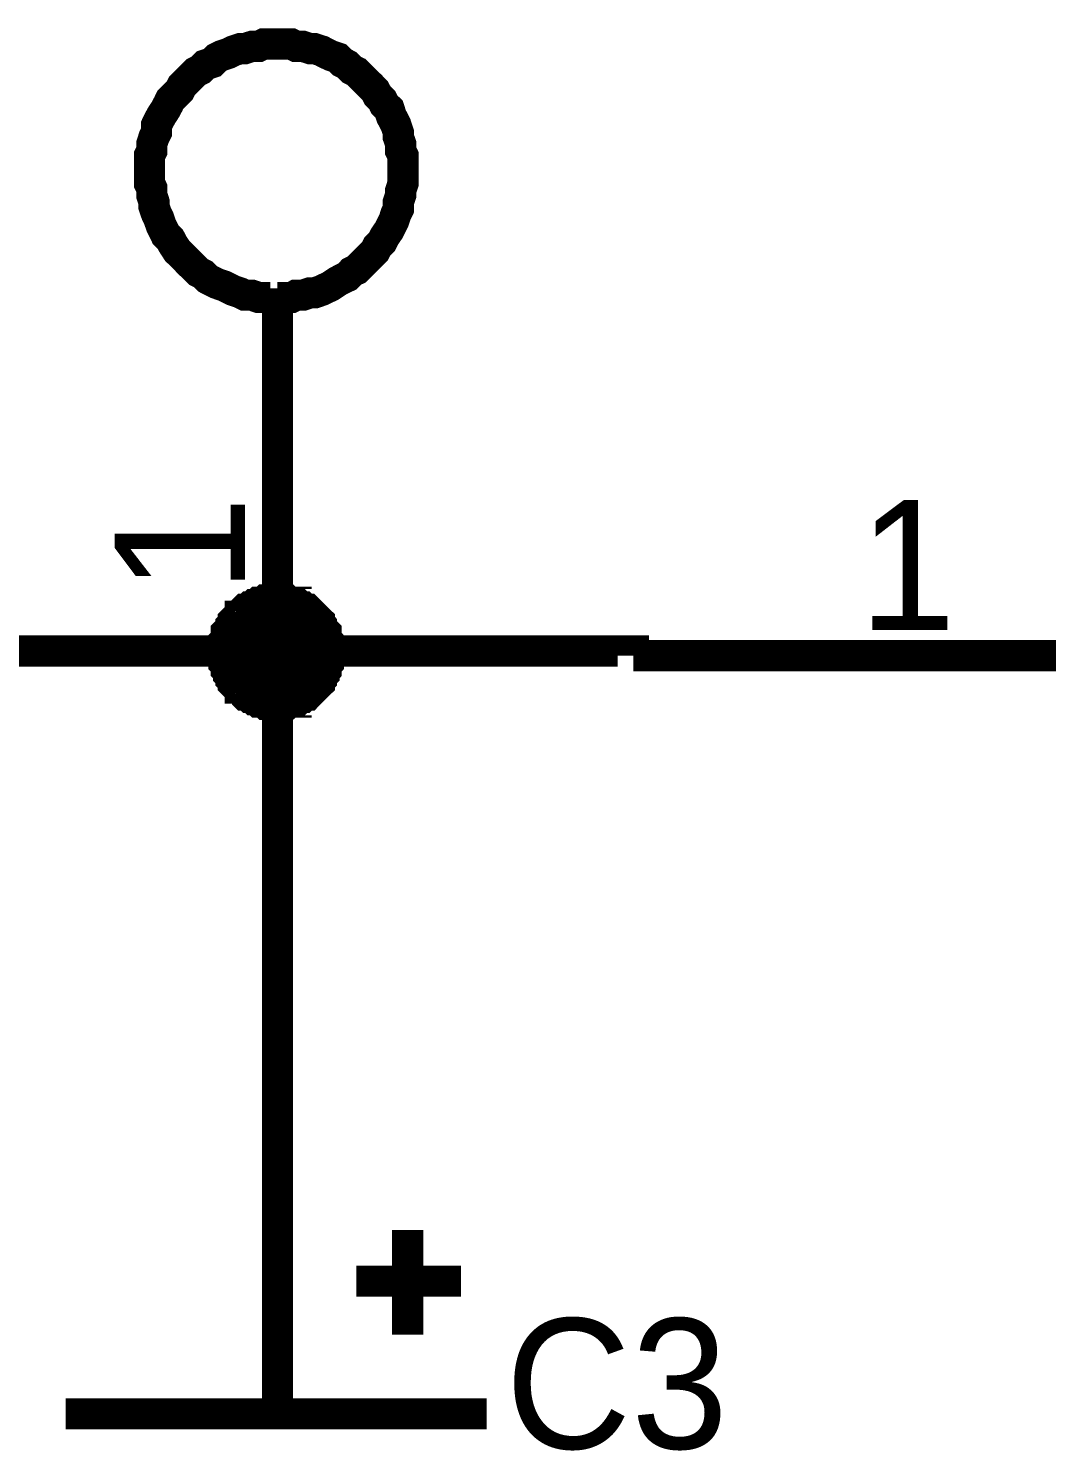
# Model space of a CAD drawing. Header units: millimetres. Extents: x 0 to 800, y 0 to 567.
# Drawn here: x 673.12 to 682.92, y 493.83 to 507.53 of the extents above; entities that cross this region are included whole.
import ezdxf

# ---------------------------------------------------------------- set-up
doc = ezdxf.new("R2010")
doc.units = ezdxf.units.MM
doc.layers.add('Sheet', color=255, linetype='Continuous')

msp = doc.modelspace()

# ---------------------------------------------------------------- linework, layer by layer
at = {"layer": 'Sheet'}
for points, const_width in [([(675.516, 507.377), (675.448, 507.377), (675.381, 507.377), (675.336, 507.354), (675.269, 507.354), (675.202, 507.332), (675.157, 507.332), (675.09, 507.31), (675.045, 507.287), (674.978, 507.265), (674.933, 507.242), (674.888, 507.198), (674.821, 507.175), (674.776, 507.13), (674.732, 507.108), (674.687, 507.063), (674.642, 507.018), (674.597, 506.974), (674.575, 506.929), (674.53, 506.884), (674.485, 506.839), (674.463, 506.794), (674.44, 506.75), (674.396, 506.682), (674.373, 506.638), (674.351, 506.593), (674.351, 506.526), (674.328, 506.481), (674.306, 506.414), (674.306, 506.347), (674.284, 506.302), (674.284, 506.235), (674.284, 506.167)], 0.3), ([(676.725, 506.167), (676.725, 506.235), (676.725, 506.302), (676.703, 506.347), (676.703, 506.414), (676.68, 506.481), (676.68, 506.526), (676.658, 506.593), (676.636, 506.638), (676.613, 506.682), (676.591, 506.75), (676.546, 506.794), (676.524, 506.839), (676.479, 506.884), (676.456, 506.929), (676.412, 506.974), (676.367, 507.018), (676.322, 507.063), (676.277, 507.108), (676.232, 507.13), (676.188, 507.175), (676.143, 507.198), (676.098, 507.242), (676.031, 507.265), (675.986, 507.287), (675.941, 507.31), (675.874, 507.332), (675.829, 507.332), (675.762, 507.354), (675.695, 507.354), (675.65, 507.377), (675.583, 507.377), (675.516, 507.377)], 0.3), ([(674.284, 506.167), (674.284, 506.1), (674.284, 506.033), (674.306, 505.988), (674.306, 505.921), (674.328, 505.854), (674.328, 505.809), (674.351, 505.742), (674.373, 505.697), (674.396, 505.63), (674.418, 505.585), (674.44, 505.54), (674.485, 505.495), (674.508, 505.451), (674.552, 505.383), (674.575, 505.361), (674.62, 505.316), (674.664, 505.271), (674.709, 505.227), (674.754, 505.182), (674.799, 505.159), (674.844, 505.115), (674.888, 505.092), (674.933, 505.07), (675, 505.047), (675.045, 505.025), (675.09, 505.003), (675.157, 504.98), (675.202, 504.958), (675.269, 504.958), (675.336, 504.935), (675.381, 504.935), (675.448, 504.935)], 0.3), ([(675.516, 504.935), (675.583, 504.935), (675.65, 504.935), (675.695, 504.958), (675.762, 504.958), (675.829, 504.98), (675.874, 504.98), (675.941, 505.003), (675.986, 505.025), (676.031, 505.047), (676.098, 505.092), (676.143, 505.115), (676.188, 505.137), (676.232, 505.182), (676.277, 505.204), (676.322, 505.249), (676.367, 505.294), (676.412, 505.339), (676.456, 505.383), (676.479, 505.428), (676.524, 505.473), (676.546, 505.518), (676.591, 505.585), (676.613, 505.63), (676.636, 505.675), (676.658, 505.742), (676.68, 505.787), (676.68, 505.854), (676.703, 505.921), (676.703, 505.966), (676.725, 506.033), (676.725, 506.1), (676.725, 506.167)], 0.3), ([(675.516, 505.025), (675.516, 501.531)], 0.3), ([(675, 501.531), (675, 501.553), (675, 501.576), (675, 501.598), (675, 501.62), (675.023, 501.643), (675.023, 501.665), (675.023, 501.71), (675.045, 501.732), (675.045, 501.732), (675.068, 501.755), (675.068, 501.777), (675.09, 501.8), (675.09, 501.822), (675.112, 501.844), (675.135, 501.867), (675.157, 501.867), (675.157, 501.889), (675.18, 501.912), (675.202, 501.934), (675.224, 501.934), (675.247, 501.956), (675.269, 501.956), (675.292, 501.979), (675.314, 501.979), (675.336, 502.001), (675.359, 502.001), (675.381, 502.001), (675.404, 502.024), (675.426, 502.024), (675.471, 502.024), (675.493, 502.024), (675.516, 502.024)], 0.3), ([(675, 501.531), (675, 501.553), (675, 501.576), (675, 501.598), (675, 501.62), (675.023, 501.643), (675.023, 501.665), (675.023, 501.71), (675.045, 501.732), (675.045, 501.732), (675.068, 501.755), (675.068, 501.777), (675.09, 501.8), (675.09, 501.822), (675.112, 501.844), (675.135, 501.867), (675.157, 501.867), (675.157, 501.889), (675.18, 501.912), (675.202, 501.934), (675.224, 501.934), (675.247, 501.956), (675.269, 501.956), (675.292, 501.979), (675.314, 501.979), (675.336, 502.001), (675.359, 502.001), (675.381, 502.001), (675.404, 502.024), (675.426, 502.024), (675.471, 502.024), (675.493, 502.024), (675.516, 502.024)], 0.3), ([(675, 501.531), (675, 501.553), (675, 501.576), (675, 501.598), (675, 501.62), (675.023, 501.643), (675.023, 501.665), (675.023, 501.71), (675.045, 501.732), (675.045, 501.732), (675.068, 501.755), (675.068, 501.777), (675.09, 501.8), (675.09, 501.822), (675.112, 501.844), (675.135, 501.867), (675.157, 501.867), (675.157, 501.889), (675.18, 501.912), (675.202, 501.934), (675.224, 501.934), (675.247, 501.956), (675.269, 501.956), (675.292, 501.979), (675.314, 501.979), (675.336, 502.001), (675.359, 502.001), (675.381, 502.001), (675.404, 502.024), (675.426, 502.024), (675.471, 502.024), (675.493, 502.024), (675.516, 502.024)], 0.3), ([(675, 501.531), (675, 501.553), (675, 501.576), (675, 501.598), (675, 501.62), (675.023, 501.643), (675.023, 501.665), (675.023, 501.71), (675.045, 501.732), (675.045, 501.732), (675.068, 501.755), (675.068, 501.777), (675.09, 501.8), (675.09, 501.822), (675.112, 501.844), (675.135, 501.867), (675.157, 501.867), (675.157, 501.889), (675.18, 501.912), (675.202, 501.934), (675.224, 501.934), (675.247, 501.956), (675.269, 501.956), (675.292, 501.979), (675.314, 501.979), (675.336, 502.001), (675.359, 502.001), (675.381, 502.001), (675.404, 502.024), (675.426, 502.024), (675.471, 502.024), (675.493, 502.024), (675.516, 502.024)], 0.3), ([(675, 501.531), (675, 501.553), (675, 501.576), (675, 501.598), (675, 501.62), (675.023, 501.643), (675.023, 501.665), (675.023, 501.71), (675.045, 501.732), (675.045, 501.732), (675.068, 501.755), (675.068, 501.777), (675.09, 501.8), (675.09, 501.822), (675.112, 501.844), (675.135, 501.867), (675.157, 501.867), (675.157, 501.889), (675.18, 501.912), (675.202, 501.934), (675.224, 501.934), (675.247, 501.956), (675.269, 501.956), (675.292, 501.979), (675.314, 501.979), (675.336, 502.001), (675.359, 502.001), (675.381, 502.001), (675.404, 502.024), (675.426, 502.024), (675.471, 502.024), (675.493, 502.024), (675.516, 502.024)], 0.3), ([(675, 501.531), (675, 501.553), (675, 501.576), (675, 501.598), (675, 501.62), (675.023, 501.643), (675.023, 501.665), (675.023, 501.71), (675.045, 501.732), (675.045, 501.732), (675.068, 501.755), (675.068, 501.777), (675.09, 501.8), (675.09, 501.822), (675.112, 501.844), (675.135, 501.867), (675.157, 501.867), (675.157, 501.889), (675.18, 501.912), (675.202, 501.934), (675.224, 501.934), (675.247, 501.956), (675.269, 501.956), (675.292, 501.979), (675.314, 501.979), (675.336, 502.001), (675.359, 502.001), (675.381, 502.001), (675.404, 502.024), (675.426, 502.024), (675.471, 502.024), (675.493, 502.024), (675.516, 502.024)], 0.3), ([(675, 501.531), (675, 501.553), (675, 501.576), (675, 501.598), (675, 501.62), (675.023, 501.643), (675.023, 501.665), (675.023, 501.71), (675.045, 501.732), (675.045, 501.732), (675.068, 501.755), (675.068, 501.777), (675.09, 501.8), (675.09, 501.822), (675.112, 501.844), (675.135, 501.867), (675.157, 501.867), (675.157, 501.889), (675.18, 501.912), (675.202, 501.934), (675.224, 501.934), (675.247, 501.956), (675.269, 501.956), (675.292, 501.979), (675.314, 501.979), (675.336, 502.001), (675.359, 502.001), (675.381, 502.001), (675.404, 502.024), (675.426, 502.024), (675.471, 502.024), (675.493, 502.024), (675.516, 502.024)], 0.3), ([(675.516, 502.024), (675.516, 502.024)], 0.3), ([(675.516, 502.024), (675.538, 502.024), (675.56, 502.024), (675.583, 502.024), (675.605, 502.024), (675.628, 502.001), (675.65, 502.001), (675.695, 502.001), (675.695, 501.979), (675.717, 501.979), (675.74, 501.956), (675.762, 501.956), (675.784, 501.934), (675.807, 501.934), (675.829, 501.912), (675.852, 501.889), (675.874, 501.867), (675.874, 501.867), (675.896, 501.844), (675.919, 501.822), (675.919, 501.8), (675.941, 501.777), (675.941, 501.755), (675.964, 501.732), (675.964, 501.732), (675.986, 501.71), (675.986, 501.665), (675.986, 501.643), (676.008, 501.62), (676.008, 501.598), (676.008, 501.576), (676.008, 501.553), (676.008, 501.531)], 0.3), ([(675.516, 502.024), (675.516, 502.024)], 0.3), ([(675.516, 502.024), (675.538, 502.024), (675.56, 502.024), (675.583, 502.024), (675.605, 502.024), (675.628, 502.001), (675.65, 502.001), (675.695, 502.001), (675.695, 501.979), (675.717, 501.979), (675.74, 501.956), (675.762, 501.956), (675.784, 501.934), (675.807, 501.934), (675.829, 501.912), (675.852, 501.889), (675.874, 501.867), (675.874, 501.867), (675.896, 501.844), (675.919, 501.822), (675.919, 501.8), (675.941, 501.777), (675.941, 501.755), (675.964, 501.732), (675.964, 501.732), (675.986, 501.71), (675.986, 501.665), (675.986, 501.643), (676.008, 501.62), (676.008, 501.598), (676.008, 501.576), (676.008, 501.553), (676.008, 501.531)], 0.3), ([(675.516, 502.024), (675.516, 502.024)], 0.3), ([(675.516, 502.024), (675.538, 502.024), (675.56, 502.024), (675.583, 502.024), (675.605, 502.024), (675.628, 502.001), (675.65, 502.001), (675.695, 502.001), (675.695, 501.979), (675.717, 501.979), (675.74, 501.956), (675.762, 501.956), (675.784, 501.934), (675.807, 501.934), (675.829, 501.912), (675.852, 501.889), (675.874, 501.867), (675.874, 501.867), (675.896, 501.844), (675.919, 501.822), (675.919, 501.8), (675.941, 501.777), (675.941, 501.755), (675.964, 501.732), (675.964, 501.732), (675.986, 501.71), (675.986, 501.665), (675.986, 501.643), (676.008, 501.62), (676.008, 501.598), (676.008, 501.576), (676.008, 501.553), (676.008, 501.531)], 0.3), ([(675.516, 502.024), (675.516, 502.024)], 0.3), ([(675.516, 502.024), (675.538, 502.024), (675.56, 502.024), (675.583, 502.024), (675.605, 502.024), (675.628, 502.001), (675.65, 502.001), (675.695, 502.001), (675.695, 501.979), (675.717, 501.979), (675.74, 501.956), (675.762, 501.956), (675.784, 501.934), (675.807, 501.934), (675.829, 501.912), (675.852, 501.889), (675.874, 501.867), (675.874, 501.867), (675.896, 501.844), (675.919, 501.822), (675.919, 501.8), (675.941, 501.777), (675.941, 501.755), (675.964, 501.732), (675.964, 501.732), (675.986, 501.71), (675.986, 501.665), (675.986, 501.643), (676.008, 501.62), (676.008, 501.598), (676.008, 501.576), (676.008, 501.553), (676.008, 501.531)], 0.3), ([(675.516, 502.024), (675.516, 502.024)], 0.3), ([(675.516, 502.024), (675.538, 502.024), (675.56, 502.024), (675.583, 502.024), (675.605, 502.024), (675.628, 502.001), (675.65, 502.001), (675.695, 502.001), (675.695, 501.979), (675.717, 501.979), (675.74, 501.956), (675.762, 501.956), (675.784, 501.934), (675.807, 501.934), (675.829, 501.912), (675.852, 501.889), (675.874, 501.867), (675.874, 501.867), (675.896, 501.844), (675.919, 501.822), (675.919, 501.8), (675.941, 501.777), (675.941, 501.755), (675.964, 501.732), (675.964, 501.732), (675.986, 501.71), (675.986, 501.665), (675.986, 501.643), (676.008, 501.62), (676.008, 501.598), (676.008, 501.576), (676.008, 501.553), (676.008, 501.531)], 0.3), ([(675.516, 502.024), (675.516, 502.024)], 0.3), ([(675.516, 502.024), (675.538, 502.024), (675.56, 502.024), (675.583, 502.024), (675.605, 502.024), (675.628, 502.001), (675.65, 502.001), (675.695, 502.001), (675.695, 501.979), (675.717, 501.979), (675.74, 501.956), (675.762, 501.956), (675.784, 501.934), (675.807, 501.934), (675.829, 501.912), (675.852, 501.889), (675.874, 501.867), (675.874, 501.867), (675.896, 501.844), (675.919, 501.822), (675.919, 501.8), (675.941, 501.777), (675.941, 501.755), (675.964, 501.732), (675.964, 501.732), (675.986, 501.71), (675.986, 501.665), (675.986, 501.643), (676.008, 501.62), (676.008, 501.598), (676.008, 501.576), (676.008, 501.553), (676.008, 501.531)], 0.3), ([(675.516, 502.024), (675.516, 502.024)], 0.3), ([(675.516, 502.024), (675.538, 502.024), (675.56, 502.024), (675.583, 502.024), (675.605, 502.024), (675.628, 502.001), (675.65, 502.001), (675.695, 502.001), (675.695, 501.979), (675.717, 501.979), (675.74, 501.956), (675.762, 501.956), (675.784, 501.934), (675.807, 501.934), (675.829, 501.912), (675.852, 501.889), (675.874, 501.867), (675.874, 501.867), (675.896, 501.844), (675.919, 501.822), (675.919, 501.8), (675.941, 501.777), (675.941, 501.755), (675.964, 501.732), (675.964, 501.732), (675.986, 501.71), (675.986, 501.665), (675.986, 501.643), (676.008, 501.62), (676.008, 501.598), (676.008, 501.576), (676.008, 501.553), (676.008, 501.531)], 0.3), ([(675, 501.531), (675, 501.553), (675, 501.576), (675, 501.598), (675, 501.62), (675.023, 501.643), (675.023, 501.665), (675.023, 501.71), (675.045, 501.732), (675.045, 501.732), (675.068, 501.755), (675.068, 501.777), (675.09, 501.8), (675.09, 501.822), (675.112, 501.844), (675.135, 501.867), (675.157, 501.867), (675.157, 501.889), (675.18, 501.912), (675.202, 501.934), (675.224, 501.934), (675.247, 501.956), (675.269, 501.956), (675.292, 501.979), (675.314, 501.979), (675.336, 502.001), (675.359, 502.001), (675.381, 502.001), (675.404, 502.024), (675.426, 502.024), (675.471, 502.024), (675.493, 502.024), (675.516, 502.024)], 0.0991), ([(675, 501.531), (675, 501.553), (675, 501.576), (675, 501.598), (675, 501.62), (675.023, 501.643), (675.023, 501.665), (675.023, 501.71), (675.045, 501.732), (675.045, 501.732), (675.068, 501.755), (675.068, 501.777), (675.09, 501.8), (675.09, 501.822), (675.112, 501.844), (675.135, 501.867), (675.157, 501.867), (675.157, 501.889), (675.18, 501.912), (675.202, 501.934), (675.224, 501.934), (675.247, 501.956), (675.269, 501.956), (675.292, 501.979), (675.314, 501.979), (675.336, 502.001), (675.359, 502.001), (675.381, 502.001), (675.404, 502.024), (675.426, 502.024), (675.471, 502.024), (675.493, 502.024), (675.516, 502.024)], 0.0991), ([(675, 501.531), (675, 501.553), (675, 501.576), (675, 501.598), (675, 501.62), (675.023, 501.643), (675.023, 501.665), (675.023, 501.71), (675.045, 501.732), (675.045, 501.732), (675.068, 501.755), (675.068, 501.777), (675.09, 501.8), (675.09, 501.822), (675.112, 501.844), (675.135, 501.867), (675.157, 501.867), (675.157, 501.889), (675.18, 501.912), (675.202, 501.934), (675.224, 501.934), (675.247, 501.956), (675.269, 501.956), (675.292, 501.979), (675.314, 501.979), (675.336, 502.001), (675.359, 502.001), (675.381, 502.001), (675.404, 502.024), (675.426, 502.024), (675.471, 502.024), (675.493, 502.024), (675.516, 502.024)], 0.0991), ([(675, 501.531), (675, 501.553), (675, 501.576), (675, 501.598), (675, 501.62), (675.023, 501.643), (675.023, 501.665), (675.023, 501.71), (675.045, 501.732), (675.045, 501.732), (675.068, 501.755), (675.068, 501.777), (675.09, 501.8), (675.09, 501.822), (675.112, 501.844), (675.135, 501.867), (675.157, 501.867), (675.157, 501.889), (675.18, 501.912), (675.202, 501.934), (675.224, 501.934), (675.247, 501.956), (675.269, 501.956), (675.292, 501.979), (675.314, 501.979), (675.336, 502.001), (675.359, 502.001), (675.381, 502.001), (675.404, 502.024), (675.426, 502.024), (675.471, 502.024), (675.493, 502.024), (675.516, 502.024)], 0.0991), ([(675, 501.531), (675, 501.553), (675, 501.576), (675, 501.598), (675, 501.62), (675.023, 501.643), (675.023, 501.665), (675.023, 501.71), (675.045, 501.732), (675.045, 501.732), (675.068, 501.755), (675.068, 501.777), (675.09, 501.8), (675.09, 501.822), (675.112, 501.844), (675.135, 501.867), (675.157, 501.867), (675.157, 501.889), (675.18, 501.912), (675.202, 501.934), (675.224, 501.934), (675.247, 501.956), (675.269, 501.956), (675.292, 501.979), (675.314, 501.979), (675.336, 502.001), (675.359, 502.001), (675.381, 502.001), (675.404, 502.024), (675.426, 502.024), (675.471, 502.024), (675.493, 502.024), (675.516, 502.024)], 0.0991), ([(675, 501.531), (675, 501.553), (675, 501.576), (675, 501.598), (675, 501.62), (675.023, 501.643), (675.023, 501.665), (675.023, 501.71), (675.045, 501.732), (675.045, 501.732), (675.068, 501.755), (675.068, 501.777), (675.09, 501.8), (675.09, 501.822), (675.112, 501.844), (675.135, 501.867), (675.157, 501.867), (675.157, 501.889), (675.18, 501.912), (675.202, 501.934), (675.224, 501.934), (675.247, 501.956), (675.269, 501.956), (675.292, 501.979), (675.314, 501.979), (675.336, 502.001), (675.359, 502.001), (675.381, 502.001), (675.404, 502.024), (675.426, 502.024), (675.471, 502.024), (675.493, 502.024), (675.516, 502.024)], 0.0991), ([(675, 501.531), (675, 501.553), (675, 501.576), (675, 501.598), (675, 501.62), (675.023, 501.643), (675.023, 501.665), (675.023, 501.71), (675.045, 501.732), (675.045, 501.732), (675.068, 501.755), (675.068, 501.777), (675.09, 501.8), (675.09, 501.822), (675.112, 501.844), (675.135, 501.867), (675.157, 501.867), (675.157, 501.889), (675.18, 501.912), (675.202, 501.934), (675.224, 501.934), (675.247, 501.956), (675.269, 501.956), (675.292, 501.979), (675.314, 501.979), (675.336, 502.001), (675.359, 502.001), (675.381, 502.001), (675.404, 502.024), (675.426, 502.024), (675.471, 502.024), (675.493, 502.024), (675.516, 502.024)], 0.0991), ([(675.516, 502.024), (675.516, 502.024)], 0.0991), ([(675.516, 502.024), (675.538, 502.024), (675.56, 502.024), (675.583, 502.024), (675.605, 502.024), (675.628, 502.001), (675.65, 502.001), (675.695, 502.001), (675.695, 501.979), (675.717, 501.979), (675.74, 501.956), (675.762, 501.956), (675.784, 501.934), (675.807, 501.934), (675.829, 501.912), (675.852, 501.889), (675.874, 501.867), (675.874, 501.867), (675.896, 501.844), (675.919, 501.822), (675.919, 501.8), (675.941, 501.777), (675.941, 501.755), (675.964, 501.732), (675.964, 501.732), (675.986, 501.71), (675.986, 501.665), (675.986, 501.643), (676.008, 501.62), (676.008, 501.598), (676.008, 501.576), (676.008, 501.553), (676.008, 501.531)], 0.0991), ([(675.516, 502.024), (675.516, 502.024)], 0.0991), ([(675.516, 502.024), (675.538, 502.024), (675.56, 502.024), (675.583, 502.024), (675.605, 502.024), (675.628, 502.001), (675.65, 502.001), (675.695, 502.001), (675.695, 501.979), (675.717, 501.979), (675.74, 501.956), (675.762, 501.956), (675.784, 501.934), (675.807, 501.934), (675.829, 501.912), (675.852, 501.889), (675.874, 501.867), (675.874, 501.867), (675.896, 501.844), (675.919, 501.822), (675.919, 501.8), (675.941, 501.777), (675.941, 501.755), (675.964, 501.732), (675.964, 501.732), (675.986, 501.71), (675.986, 501.665), (675.986, 501.643), (676.008, 501.62), (676.008, 501.598), (676.008, 501.576), (676.008, 501.553), (676.008, 501.531)], 0.0991), ([(675.516, 502.024), (675.516, 502.024)], 0.0991), ([(675.516, 502.024), (675.538, 502.024), (675.56, 502.024), (675.583, 502.024), (675.605, 502.024), (675.628, 502.001), (675.65, 502.001), (675.695, 502.001), (675.695, 501.979), (675.717, 501.979), (675.74, 501.956), (675.762, 501.956), (675.784, 501.934), (675.807, 501.934), (675.829, 501.912), (675.852, 501.889), (675.874, 501.867), (675.874, 501.867), (675.896, 501.844), (675.919, 501.822), (675.919, 501.8), (675.941, 501.777), (675.941, 501.755), (675.964, 501.732), (675.964, 501.732), (675.986, 501.71), (675.986, 501.665), (675.986, 501.643), (676.008, 501.62), (676.008, 501.598), (676.008, 501.576), (676.008, 501.553), (676.008, 501.531)], 0.0991), ([(675.516, 502.024), (675.516, 502.024)], 0.0991), ([(675.516, 502.024), (675.538, 502.024), (675.56, 502.024), (675.583, 502.024), (675.605, 502.024), (675.628, 502.001), (675.65, 502.001), (675.695, 502.001), (675.695, 501.979), (675.717, 501.979), (675.74, 501.956), (675.762, 501.956), (675.784, 501.934), (675.807, 501.934), (675.829, 501.912), (675.852, 501.889), (675.874, 501.867), (675.874, 501.867), (675.896, 501.844), (675.919, 501.822), (675.919, 501.8), (675.941, 501.777), (675.941, 501.755), (675.964, 501.732), (675.964, 501.732), (675.986, 501.71), (675.986, 501.665), (675.986, 501.643), (676.008, 501.62), (676.008, 501.598), (676.008, 501.576), (676.008, 501.553), (676.008, 501.531)], 0.0991), ([(675.516, 502.024), (675.516, 502.024)], 0.0991), ([(675.516, 502.024), (675.538, 502.024), (675.56, 502.024), (675.583, 502.024), (675.605, 502.024), (675.628, 502.001), (675.65, 502.001), (675.695, 502.001), (675.695, 501.979), (675.717, 501.979), (675.74, 501.956), (675.762, 501.956), (675.784, 501.934), (675.807, 501.934), (675.829, 501.912), (675.852, 501.889), (675.874, 501.867), (675.874, 501.867), (675.896, 501.844), (675.919, 501.822), (675.919, 501.8), (675.941, 501.777), (675.941, 501.755), (675.964, 501.732), (675.964, 501.732), (675.986, 501.71), (675.986, 501.665), (675.986, 501.643), (676.008, 501.62), (676.008, 501.598), (676.008, 501.576), (676.008, 501.553), (676.008, 501.531)], 0.0991), ([(675.516, 502.024), (675.516, 502.024)], 0.0991), ([(675.516, 502.024), (675.538, 502.024), (675.56, 502.024), (675.583, 502.024), (675.605, 502.024), (675.628, 502.001), (675.65, 502.001), (675.695, 502.001), (675.695, 501.979), (675.717, 501.979), (675.74, 501.956), (675.762, 501.956), (675.784, 501.934), (675.807, 501.934), (675.829, 501.912), (675.852, 501.889), (675.874, 501.867), (675.874, 501.867), (675.896, 501.844), (675.919, 501.822), (675.919, 501.8), (675.941, 501.777), (675.941, 501.755), (675.964, 501.732), (675.964, 501.732), (675.986, 501.71), (675.986, 501.665), (675.986, 501.643), (676.008, 501.62), (676.008, 501.598), (676.008, 501.576), (676.008, 501.553), (676.008, 501.531)], 0.0991), ([(675.516, 502.024), (675.516, 502.024)], 0.0991), ([(675.516, 502.024), (675.538, 502.024), (675.56, 502.024), (675.583, 502.024), (675.605, 502.024), (675.628, 502.001), (675.65, 502.001), (675.695, 502.001), (675.695, 501.979), (675.717, 501.979), (675.74, 501.956), (675.762, 501.956), (675.784, 501.934), (675.807, 501.934), (675.829, 501.912), (675.852, 501.889), (675.874, 501.867), (675.874, 501.867), (675.896, 501.844), (675.919, 501.822), (675.919, 501.8), (675.941, 501.777), (675.941, 501.755), (675.964, 501.732), (675.964, 501.732), (675.986, 501.71), (675.986, 501.665), (675.986, 501.643), (676.008, 501.62), (676.008, 501.598), (676.008, 501.576), (676.008, 501.553), (676.008, 501.531)], 0.0991), ([(678.943, 501.486), (678.943, 501.531), (675.516, 501.531), (666.018, 501.531), (666.018, 500.478)], 0.3), ([(675.516, 501.016), (675.493, 501.016), (675.471, 501.016), (675.426, 501.016), (675.404, 501.016), (675.381, 501.038), (675.359, 501.038), (675.336, 501.038), (675.314, 501.06), (675.292, 501.06), (675.269, 501.083), (675.247, 501.083), (675.224, 501.105), (675.202, 501.105), (675.18, 501.128), (675.157, 501.15), (675.157, 501.172), (675.135, 501.172), (675.112, 501.195), (675.09, 501.217), (675.09, 501.24), (675.068, 501.262), (675.068, 501.284), (675.045, 501.307), (675.045, 501.329), (675.023, 501.352), (675.023, 501.374), (675.023, 501.396), (675, 501.419), (675, 501.441), (675, 501.486), (675, 501.508), (675, 501.531)], 0.3), ([(675, 501.531), (675, 501.531)], 0.3), ([(675.516, 501.016), (675.493, 501.016), (675.471, 501.016), (675.426, 501.016), (675.404, 501.016), (675.381, 501.038), (675.359, 501.038), (675.336, 501.038), (675.314, 501.06), (675.292, 501.06), (675.269, 501.083), (675.247, 501.083), (675.224, 501.105), (675.202, 501.105), (675.18, 501.128), (675.157, 501.15), (675.157, 501.172), (675.135, 501.172), (675.112, 501.195), (675.09, 501.217), (675.09, 501.24), (675.068, 501.262), (675.068, 501.284), (675.045, 501.307), (675.045, 501.329), (675.023, 501.352), (675.023, 501.374), (675.023, 501.396), (675, 501.419), (675, 501.441), (675, 501.486), (675, 501.508), (675, 501.531)], 0.3), ([(675, 501.531), (675, 501.531)], 0.3), ([(675.516, 501.016), (675.493, 501.016), (675.471, 501.016), (675.426, 501.016), (675.404, 501.016), (675.381, 501.038), (675.359, 501.038), (675.336, 501.038), (675.314, 501.06), (675.292, 501.06), (675.269, 501.083), (675.247, 501.083), (675.224, 501.105), (675.202, 501.105), (675.18, 501.128), (675.157, 501.15), (675.157, 501.172), (675.135, 501.172), (675.112, 501.195), (675.09, 501.217), (675.09, 501.24), (675.068, 501.262), (675.068, 501.284), (675.045, 501.307), (675.045, 501.329), (675.023, 501.352), (675.023, 501.374), (675.023, 501.396), (675, 501.419), (675, 501.441), (675, 501.486), (675, 501.508), (675, 501.531)], 0.3), ([(675, 501.531), (675, 501.531)], 0.3), ([(675.516, 501.016), (675.493, 501.016), (675.471, 501.016), (675.426, 501.016), (675.404, 501.016), (675.381, 501.038), (675.359, 501.038), (675.336, 501.038), (675.314, 501.06), (675.292, 501.06), (675.269, 501.083), (675.247, 501.083), (675.224, 501.105), (675.202, 501.105), (675.18, 501.128), (675.157, 501.15), (675.157, 501.172), (675.135, 501.172), (675.112, 501.195), (675.09, 501.217), (675.09, 501.24), (675.068, 501.262), (675.068, 501.284), (675.045, 501.307), (675.045, 501.329), (675.023, 501.352), (675.023, 501.374), (675.023, 501.396), (675, 501.419), (675, 501.441), (675, 501.486), (675, 501.508), (675, 501.531)], 0.3), ([(675, 501.531), (675, 501.531)], 0.3), ([(675.516, 501.016), (675.493, 501.016), (675.471, 501.016), (675.426, 501.016), (675.404, 501.016), (675.381, 501.038), (675.359, 501.038), (675.336, 501.038), (675.314, 501.06), (675.292, 501.06), (675.269, 501.083), (675.247, 501.083), (675.224, 501.105), (675.202, 501.105), (675.18, 501.128), (675.157, 501.15), (675.157, 501.172), (675.135, 501.172), (675.112, 501.195), (675.09, 501.217), (675.09, 501.24), (675.068, 501.262), (675.068, 501.284), (675.045, 501.307), (675.045, 501.329), (675.023, 501.352), (675.023, 501.374), (675.023, 501.396), (675, 501.419), (675, 501.441), (675, 501.486), (675, 501.508), (675, 501.531)], 0.3), ([(675, 501.531), (675, 501.531)], 0.3), ([(675.516, 501.016), (675.493, 501.016), (675.471, 501.016), (675.426, 501.016), (675.404, 501.016), (675.381, 501.038), (675.359, 501.038), (675.336, 501.038), (675.314, 501.06), (675.292, 501.06), (675.269, 501.083), (675.247, 501.083), (675.224, 501.105), (675.202, 501.105), (675.18, 501.128), (675.157, 501.15), (675.157, 501.172), (675.135, 501.172), (675.112, 501.195), (675.09, 501.217), (675.09, 501.24), (675.068, 501.262), (675.068, 501.284), (675.045, 501.307), (675.045, 501.329), (675.023, 501.352), (675.023, 501.374), (675.023, 501.396), (675, 501.419), (675, 501.441), (675, 501.486), (675, 501.508), (675, 501.531)], 0.3), ([(675, 501.531), (675, 501.531)], 0.3), ([(675.516, 501.016), (675.493, 501.016), (675.471, 501.016), (675.426, 501.016), (675.404, 501.016), (675.381, 501.038), (675.359, 501.038), (675.336, 501.038), (675.314, 501.06), (675.292, 501.06), (675.269, 501.083), (675.247, 501.083), (675.224, 501.105), (675.202, 501.105), (675.18, 501.128), (675.157, 501.15), (675.157, 501.172), (675.135, 501.172), (675.112, 501.195), (675.09, 501.217), (675.09, 501.24), (675.068, 501.262), (675.068, 501.284), (675.045, 501.307), (675.045, 501.329), (675.023, 501.352), (675.023, 501.374), (675.023, 501.396), (675, 501.419), (675, 501.441), (675, 501.486), (675, 501.508), (675, 501.531)], 0.3), ([(675, 501.531), (675, 501.531)], 0.3), ([(675.516, 501.016), (675.493, 501.016), (675.471, 501.016), (675.426, 501.016), (675.404, 501.016), (675.381, 501.038), (675.359, 501.038), (675.336, 501.038), (675.314, 501.06), (675.292, 501.06), (675.269, 501.083), (675.247, 501.083), (675.224, 501.105), (675.202, 501.105), (675.18, 501.128), (675.157, 501.15), (675.157, 501.172), (675.135, 501.172), (675.112, 501.195), (675.09, 501.217), (675.09, 501.24), (675.068, 501.262), (675.068, 501.284), (675.045, 501.307), (675.045, 501.329), (675.023, 501.352), (675.023, 501.374), (675.023, 501.396), (675, 501.419), (675, 501.441), (675, 501.486), (675, 501.508), (675, 501.531)], 0.0991), ([(675, 501.531), (675, 501.531)], 0.0991), ([(675.516, 501.016), (675.493, 501.016), (675.471, 501.016), (675.426, 501.016), (675.404, 501.016), (675.381, 501.038), (675.359, 501.038), (675.336, 501.038), (675.314, 501.06), (675.292, 501.06), (675.269, 501.083), (675.247, 501.083), (675.224, 501.105), (675.202, 501.105), (675.18, 501.128), (675.157, 501.15), (675.157, 501.172), (675.135, 501.172), (675.112, 501.195), (675.09, 501.217), (675.09, 501.24), (675.068, 501.262), (675.068, 501.284), (675.045, 501.307), (675.045, 501.329), (675.023, 501.352), (675.023, 501.374), (675.023, 501.396), (675, 501.419), (675, 501.441), (675, 501.486), (675, 501.508), (675, 501.531)], 0.0991), ([(675, 501.531), (675, 501.531)], 0.0991), ([(675.516, 501.016), (675.493, 501.016), (675.471, 501.016), (675.426, 501.016), (675.404, 501.016), (675.381, 501.038), (675.359, 501.038), (675.336, 501.038), (675.314, 501.06), (675.292, 501.06), (675.269, 501.083), (675.247, 501.083), (675.224, 501.105), (675.202, 501.105), (675.18, 501.128), (675.157, 501.15), (675.157, 501.172), (675.135, 501.172), (675.112, 501.195), (675.09, 501.217), (675.09, 501.24), (675.068, 501.262), (675.068, 501.284), (675.045, 501.307), (675.045, 501.329), (675.023, 501.352), (675.023, 501.374), (675.023, 501.396), (675, 501.419), (675, 501.441), (675, 501.486), (675, 501.508), (675, 501.531)], 0.0991), ([(675, 501.531), (675, 501.531)], 0.0991), ([(675.516, 501.016), (675.493, 501.016), (675.471, 501.016), (675.426, 501.016), (675.404, 501.016), (675.381, 501.038), (675.359, 501.038), (675.336, 501.038), (675.314, 501.06), (675.292, 501.06), (675.269, 501.083), (675.247, 501.083), (675.224, 501.105), (675.202, 501.105), (675.18, 501.128), (675.157, 501.15), (675.157, 501.172), (675.135, 501.172), (675.112, 501.195), (675.09, 501.217), (675.09, 501.24), (675.068, 501.262), (675.068, 501.284), (675.045, 501.307), (675.045, 501.329), (675.023, 501.352), (675.023, 501.374), (675.023, 501.396), (675, 501.419), (675, 501.441), (675, 501.486), (675, 501.508), (675, 501.531)], 0.0991), ([(675, 501.531), (675, 501.531)], 0.0991), ([(675.516, 501.016), (675.493, 501.016), (675.471, 501.016), (675.426, 501.016), (675.404, 501.016), (675.381, 501.038), (675.359, 501.038), (675.336, 501.038), (675.314, 501.06), (675.292, 501.06), (675.269, 501.083), (675.247, 501.083), (675.224, 501.105), (675.202, 501.105), (675.18, 501.128), (675.157, 501.15), (675.157, 501.172), (675.135, 501.172), (675.112, 501.195), (675.09, 501.217), (675.09, 501.24), (675.068, 501.262), (675.068, 501.284), (675.045, 501.307), (675.045, 501.329), (675.023, 501.352), (675.023, 501.374), (675.023, 501.396), (675, 501.419), (675, 501.441), (675, 501.486), (675, 501.508), (675, 501.531)], 0.0991), ([(675, 501.531), (675, 501.531)], 0.0991), ([(675.516, 501.016), (675.493, 501.016), (675.471, 501.016), (675.426, 501.016), (675.404, 501.016), (675.381, 501.038), (675.359, 501.038), (675.336, 501.038), (675.314, 501.06), (675.292, 501.06), (675.269, 501.083), (675.247, 501.083), (675.224, 501.105), (675.202, 501.105), (675.18, 501.128), (675.157, 501.15), (675.157, 501.172), (675.135, 501.172), (675.112, 501.195), (675.09, 501.217), (675.09, 501.24), (675.068, 501.262), (675.068, 501.284), (675.045, 501.307), (675.045, 501.329), (675.023, 501.352), (675.023, 501.374), (675.023, 501.396), (675, 501.419), (675, 501.441), (675, 501.486), (675, 501.508), (675, 501.531)], 0.0991), ([(675, 501.531), (675, 501.531)], 0.0991), ([(675.516, 501.016), (675.493, 501.016), (675.471, 501.016), (675.426, 501.016), (675.404, 501.016), (675.381, 501.038), (675.359, 501.038), (675.336, 501.038), (675.314, 501.06), (675.292, 501.06), (675.269, 501.083), (675.247, 501.083), (675.224, 501.105), (675.202, 501.105), (675.18, 501.128), (675.157, 501.15), (675.157, 501.172), (675.135, 501.172), (675.112, 501.195), (675.09, 501.217), (675.09, 501.24), (675.068, 501.262), (675.068, 501.284), (675.045, 501.307), (675.045, 501.329), (675.023, 501.352), (675.023, 501.374), (675.023, 501.396), (675, 501.419), (675, 501.441), (675, 501.486), (675, 501.508), (675, 501.531)], 0.0991), ([(675, 501.531), (675, 501.531)], 0.0991), ([(676.008, 501.531), (676.008, 501.508), (676.008, 501.486), (676.008, 501.441), (676.008, 501.419), (675.986, 501.396), (675.986, 501.374), (675.986, 501.352), (675.964, 501.329), (675.964, 501.307), (675.941, 501.284), (675.941, 501.262), (675.919, 501.24), (675.919, 501.217), (675.896, 501.195), (675.874, 501.172), (675.874, 501.172), (675.852, 501.15), (675.829, 501.128), (675.807, 501.105), (675.784, 501.105), (675.762, 501.083), (675.74, 501.083), (675.717, 501.06), (675.695, 501.06), (675.695, 501.038), (675.65, 501.038), (675.628, 501.038), (675.605, 501.016), (675.583, 501.016), (675.56, 501.016), (675.538, 501.016), (675.516, 501.016)], 0.3), ([(676.008, 501.531), (676.008, 501.508), (676.008, 501.486), (676.008, 501.441), (676.008, 501.419), (675.986, 501.396), (675.986, 501.374), (675.986, 501.352), (675.964, 501.329), (675.964, 501.307), (675.941, 501.284), (675.941, 501.262), (675.919, 501.24), (675.919, 501.217), (675.896, 501.195), (675.874, 501.172), (675.874, 501.172), (675.852, 501.15), (675.829, 501.128), (675.807, 501.105), (675.784, 501.105), (675.762, 501.083), (675.74, 501.083), (675.717, 501.06), (675.695, 501.06), (675.695, 501.038), (675.65, 501.038), (675.628, 501.038), (675.605, 501.016), (675.583, 501.016), (675.56, 501.016), (675.538, 501.016), (675.516, 501.016)], 0.3), ([(675.516, 497.477), (675.516, 501.531)], 0.3), ([(676.008, 501.531), (676.008, 501.508), (676.008, 501.486), (676.008, 501.441), (676.008, 501.419), (675.986, 501.396), (675.986, 501.374), (675.986, 501.352), (675.964, 501.329), (675.964, 501.307), (675.941, 501.284), (675.941, 501.262), (675.919, 501.24), (675.919, 501.217), (675.896, 501.195), (675.874, 501.172), (675.874, 501.172), (675.852, 501.15), (675.829, 501.128), (675.807, 501.105), (675.784, 501.105), (675.762, 501.083), (675.74, 501.083), (675.717, 501.06), (675.695, 501.06), (675.695, 501.038), (675.65, 501.038), (675.628, 501.038), (675.605, 501.016), (675.583, 501.016), (675.56, 501.016), (675.538, 501.016), (675.516, 501.016)], 0.3), ([(676.008, 501.531), (676.008, 501.508), (676.008, 501.486), (676.008, 501.441), (676.008, 501.419), (675.986, 501.396), (675.986, 501.374), (675.986, 501.352), (675.964, 501.329), (675.964, 501.307), (675.941, 501.284), (675.941, 501.262), (675.919, 501.24), (675.919, 501.217), (675.896, 501.195), (675.874, 501.172), (675.874, 501.172), (675.852, 501.15), (675.829, 501.128), (675.807, 501.105), (675.784, 501.105), (675.762, 501.083), (675.74, 501.083), (675.717, 501.06), (675.695, 501.06), (675.695, 501.038), (675.65, 501.038), (675.628, 501.038), (675.605, 501.016), (675.583, 501.016), (675.56, 501.016), (675.538, 501.016), (675.516, 501.016)], 0.3), ([(676.008, 501.531), (676.008, 501.508), (676.008, 501.486), (676.008, 501.441), (676.008, 501.419), (675.986, 501.396), (675.986, 501.374), (675.986, 501.352), (675.964, 501.329), (675.964, 501.307), (675.941, 501.284), (675.941, 501.262), (675.919, 501.24), (675.919, 501.217), (675.896, 501.195), (675.874, 501.172), (675.874, 501.172), (675.852, 501.15), (675.829, 501.128), (675.807, 501.105), (675.784, 501.105), (675.762, 501.083), (675.74, 501.083), (675.717, 501.06), (675.695, 501.06), (675.695, 501.038), (675.65, 501.038), (675.628, 501.038), (675.605, 501.016), (675.583, 501.016), (675.56, 501.016), (675.538, 501.016), (675.516, 501.016)], 0.3), ([(676.008, 501.531), (676.008, 501.508), (676.008, 501.486), (676.008, 501.441), (676.008, 501.419), (675.986, 501.396), (675.986, 501.374), (675.986, 501.352), (675.964, 501.329), (675.964, 501.307), (675.941, 501.284), (675.941, 501.262), (675.919, 501.24), (675.919, 501.217), (675.896, 501.195), (675.874, 501.172), (675.874, 501.172), (675.852, 501.15), (675.829, 501.128), (675.807, 501.105), (675.784, 501.105), (675.762, 501.083), (675.74, 501.083), (675.717, 501.06), (675.695, 501.06), (675.695, 501.038), (675.65, 501.038), (675.628, 501.038), (675.605, 501.016), (675.583, 501.016), (675.56, 501.016), (675.538, 501.016), (675.516, 501.016)], 0.3), ([(676.008, 501.531), (676.008, 501.508), (676.008, 501.486), (676.008, 501.441), (676.008, 501.419), (675.986, 501.396), (675.986, 501.374), (675.986, 501.352), (675.964, 501.329), (675.964, 501.307), (675.941, 501.284), (675.941, 501.262), (675.919, 501.24), (675.919, 501.217), (675.896, 501.195), (675.874, 501.172), (675.874, 501.172), (675.852, 501.15), (675.829, 501.128), (675.807, 501.105), (675.784, 501.105), (675.762, 501.083), (675.74, 501.083), (675.717, 501.06), (675.695, 501.06), (675.695, 501.038), (675.65, 501.038), (675.628, 501.038), (675.605, 501.016), (675.583, 501.016), (675.56, 501.016), (675.538, 501.016), (675.516, 501.016)], 0.3), ([(676.008, 501.531), (676.008, 501.508), (676.008, 501.486), (676.008, 501.441), (676.008, 501.419), (675.986, 501.396), (675.986, 501.374), (675.986, 501.352), (675.964, 501.329), (675.964, 501.307), (675.941, 501.284), (675.941, 501.262), (675.919, 501.24), (675.919, 501.217), (675.896, 501.195), (675.874, 501.172), (675.874, 501.172), (675.852, 501.15), (675.829, 501.128), (675.807, 501.105), (675.784, 501.105), (675.762, 501.083), (675.74, 501.083), (675.717, 501.06), (675.695, 501.06), (675.695, 501.038), (675.65, 501.038), (675.628, 501.038), (675.605, 501.016), (675.583, 501.016), (675.56, 501.016), (675.538, 501.016), (675.516, 501.016)], 0.0991), ([(676.008, 501.531), (676.008, 501.508), (676.008, 501.486), (676.008, 501.441), (676.008, 501.419), (675.986, 501.396), (675.986, 501.374), (675.986, 501.352), (675.964, 501.329), (675.964, 501.307), (675.941, 501.284), (675.941, 501.262), (675.919, 501.24), (675.919, 501.217), (675.896, 501.195), (675.874, 501.172), (675.874, 501.172), (675.852, 501.15), (675.829, 501.128), (675.807, 501.105), (675.784, 501.105), (675.762, 501.083), (675.74, 501.083), (675.717, 501.06), (675.695, 501.06), (675.695, 501.038), (675.65, 501.038), (675.628, 501.038), (675.605, 501.016), (675.583, 501.016), (675.56, 501.016), (675.538, 501.016), (675.516, 501.016)], 0.0991), ([(676.008, 501.531), (676.008, 501.508), (676.008, 501.486), (676.008, 501.441), (676.008, 501.419), (675.986, 501.396), (675.986, 501.374), (675.986, 501.352), (675.964, 501.329), (675.964, 501.307), (675.941, 501.284), (675.941, 501.262), (675.919, 501.24), (675.919, 501.217), (675.896, 501.195), (675.874, 501.172), (675.874, 501.172), (675.852, 501.15), (675.829, 501.128), (675.807, 501.105), (675.784, 501.105), (675.762, 501.083), (675.74, 501.083), (675.717, 501.06), (675.695, 501.06), (675.695, 501.038), (675.65, 501.038), (675.628, 501.038), (675.605, 501.016), (675.583, 501.016), (675.56, 501.016), (675.538, 501.016), (675.516, 501.016)], 0.0991), ([(676.008, 501.531), (676.008, 501.508), (676.008, 501.486), (676.008, 501.441), (676.008, 501.419), (675.986, 501.396), (675.986, 501.374), (675.986, 501.352), (675.964, 501.329), (675.964, 501.307), (675.941, 501.284), (675.941, 501.262), (675.919, 501.24), (675.919, 501.217), (675.896, 501.195), (675.874, 501.172), (675.874, 501.172), (675.852, 501.15), (675.829, 501.128), (675.807, 501.105), (675.784, 501.105), (675.762, 501.083), (675.74, 501.083), (675.717, 501.06), (675.695, 501.06), (675.695, 501.038), (675.65, 501.038), (675.628, 501.038), (675.605, 501.016), (675.583, 501.016), (675.56, 501.016), (675.538, 501.016), (675.516, 501.016)], 0.0991), ([(676.008, 501.531), (676.008, 501.508), (676.008, 501.486), (676.008, 501.441), (676.008, 501.419), (675.986, 501.396), (675.986, 501.374), (675.986, 501.352), (675.964, 501.329), (675.964, 501.307), (675.941, 501.284), (675.941, 501.262), (675.919, 501.24), (675.919, 501.217), (675.896, 501.195), (675.874, 501.172), (675.874, 501.172), (675.852, 501.15), (675.829, 501.128), (675.807, 501.105), (675.784, 501.105), (675.762, 501.083), (675.74, 501.083), (675.717, 501.06), (675.695, 501.06), (675.695, 501.038), (675.65, 501.038), (675.628, 501.038), (675.605, 501.016), (675.583, 501.016), (675.56, 501.016), (675.538, 501.016), (675.516, 501.016)], 0.0991), ([(676.008, 501.531), (676.008, 501.508), (676.008, 501.486), (676.008, 501.441), (676.008, 501.419), (675.986, 501.396), (675.986, 501.374), (675.986, 501.352), (675.964, 501.329), (675.964, 501.307), (675.941, 501.284), (675.941, 501.262), (675.919, 501.24), (675.919, 501.217), (675.896, 501.195), (675.874, 501.172), (675.874, 501.172), (675.852, 501.15), (675.829, 501.128), (675.807, 501.105), (675.784, 501.105), (675.762, 501.083), (675.74, 501.083), (675.717, 501.06), (675.695, 501.06), (675.695, 501.038), (675.65, 501.038), (675.628, 501.038), (675.605, 501.016), (675.583, 501.016), (675.56, 501.016), (675.538, 501.016), (675.516, 501.016)], 0.0991), ([(676.008, 501.531), (676.008, 501.508), (676.008, 501.486), (676.008, 501.441), (676.008, 501.419), (675.986, 501.396), (675.986, 501.374), (675.986, 501.352), (675.964, 501.329), (675.964, 501.307), (675.941, 501.284), (675.941, 501.262), (675.919, 501.24), (675.919, 501.217), (675.896, 501.195), (675.874, 501.172), (675.874, 501.172), (675.852, 501.15), (675.829, 501.128), (675.807, 501.105), (675.784, 501.105), (675.762, 501.083), (675.74, 501.083), (675.717, 501.06), (675.695, 501.06), (675.695, 501.038), (675.65, 501.038), (675.628, 501.038), (675.605, 501.016), (675.583, 501.016), (675.56, 501.016), (675.538, 501.016), (675.516, 501.016)], 0.0991), ([(676.008, 501.531), (676.008, 501.531), (676.008, 501.531), (676.008, 501.531), (676.008, 501.531), (676.008, 501.531), (676.008, 501.531), (676.008, 501.531), (676.008, 501.531), (676.008, 501.531), (676.008, 501.531), (676.008, 501.531), (676.008, 501.531), (676.008, 501.531), (676.008, 501.531), (676.008, 501.531), (676.008, 501.531), (676.008, 501.531), (676.008, 501.531), (676.008, 501.531), (676.008, 501.531), (676.008, 501.531), (676.008, 501.531), (676.008, 501.531), (676.008, 501.531), (676.008, 501.531), (676.008, 501.531), (676.008, 501.531), (676.008, 501.531), (676.008, 501.531), (676.008, 501.531), (676.008, 501.531), (676.008, 501.531)], 0.3), ([(676.008, 501.531), (676.008, 501.531)], 0.3), ([(676.008, 501.531), (676.008, 501.531), (676.008, 501.531), (676.008, 501.531), (676.008, 501.531), (676.008, 501.531), (676.008, 501.531), (676.008, 501.531), (676.008, 501.531), (676.008, 501.531), (676.008, 501.531), (676.008, 501.531), (676.008, 501.531), (676.008, 501.531), (676.008, 501.531), (676.008, 501.531), (676.008, 501.531), (676.008, 501.531), (676.008, 501.531), (676.008, 501.531), (676.008, 501.531), (676.008, 501.531), (676.008, 501.531), (676.008, 501.531), (676.008, 501.531), (676.008, 501.531), (676.008, 501.531), (676.008, 501.531), (676.008, 501.531), (676.008, 501.531), (676.008, 501.531), (676.008, 501.531), (676.008, 501.531)], 0.3), ([(676.008, 501.531), (676.008, 501.531)], 0.3), ([(676.008, 501.531), (676.008, 501.531), (676.008, 501.531), (676.008, 501.531), (676.008, 501.531), (676.008, 501.531), (676.008, 501.531), (676.008, 501.531), (676.008, 501.531), (676.008, 501.531), (676.008, 501.531), (676.008, 501.531), (676.008, 501.531), (676.008, 501.531), (676.008, 501.531), (676.008, 501.531), (676.008, 501.531), (676.008, 501.531), (676.008, 501.531), (676.008, 501.531), (676.008, 501.531), (676.008, 501.531), (676.008, 501.531), (676.008, 501.531), (676.008, 501.531), (676.008, 501.531), (676.008, 501.531), (676.008, 501.531), (676.008, 501.531), (676.008, 501.531), (676.008, 501.531), (676.008, 501.531), (676.008, 501.531)], 0.3), ([(676.008, 501.531), (676.008, 501.531)], 0.3), ([(676.008, 501.531), (676.008, 501.531), (676.008, 501.531), (676.008, 501.531), (676.008, 501.531), (676.008, 501.531), (676.008, 501.531), (676.008, 501.531), (676.008, 501.531), (676.008, 501.531), (676.008, 501.531), (676.008, 501.531), (676.008, 501.531), (676.008, 501.531), (676.008, 501.531), (676.008, 501.531), (676.008, 501.531), (676.008, 501.531), (676.008, 501.531), (676.008, 501.531), (676.008, 501.531), (676.008, 501.531), (676.008, 501.531), (676.008, 501.531), (676.008, 501.531), (676.008, 501.531), (676.008, 501.531), (676.008, 501.531), (676.008, 501.531), (676.008, 501.531), (676.008, 501.531), (676.008, 501.531), (676.008, 501.531)], 0.3), ([(676.008, 501.531), (676.008, 501.531)], 0.3), ([(676.008, 501.531), (676.008, 501.531), (676.008, 501.531), (676.008, 501.531), (676.008, 501.531), (676.008, 501.531), (676.008, 501.531), (676.008, 501.531), (676.008, 501.531), (676.008, 501.531), (676.008, 501.531), (676.008, 501.531), (676.008, 501.531), (676.008, 501.531), (676.008, 501.531), (676.008, 501.531), (676.008, 501.531), (676.008, 501.531), (676.008, 501.531), (676.008, 501.531), (676.008, 501.531), (676.008, 501.531), (676.008, 501.531), (676.008, 501.531), (676.008, 501.531), (676.008, 501.531), (676.008, 501.531), (676.008, 501.531), (676.008, 501.531), (676.008, 501.531), (676.008, 501.531), (676.008, 501.531), (676.008, 501.531)], 0.3), ([(676.008, 501.531), (676.008, 501.531)], 0.3), ([(676.008, 501.531), (676.008, 501.531), (676.008, 501.531), (676.008, 501.531), (676.008, 501.531), (676.008, 501.531), (676.008, 501.531), (676.008, 501.531), (676.008, 501.531), (676.008, 501.531), (676.008, 501.531), (676.008, 501.531), (676.008, 501.531), (676.008, 501.531), (676.008, 501.531), (676.008, 501.531), (676.008, 501.531), (676.008, 501.531), (676.008, 501.531), (676.008, 501.531), (676.008, 501.531), (676.008, 501.531), (676.008, 501.531), (676.008, 501.531), (676.008, 501.531), (676.008, 501.531), (676.008, 501.531), (676.008, 501.531), (676.008, 501.531), (676.008, 501.531), (676.008, 501.531), (676.008, 501.531), (676.008, 501.531)], 0.3), ([(676.008, 501.531), (676.008, 501.531)], 0.3), ([(676.008, 501.531), (676.008, 501.531), (676.008, 501.531), (676.008, 501.531), (676.008, 501.531), (676.008, 501.531), (676.008, 501.531), (676.008, 501.531), (676.008, 501.531), (676.008, 501.531), (676.008, 501.531), (676.008, 501.531), (676.008, 501.531), (676.008, 501.531), (676.008, 501.531), (676.008, 501.531), (676.008, 501.531), (676.008, 501.531), (676.008, 501.531), (676.008, 501.531), (676.008, 501.531), (676.008, 501.531), (676.008, 501.531), (676.008, 501.531), (676.008, 501.531), (676.008, 501.531), (676.008, 501.531), (676.008, 501.531), (676.008, 501.531), (676.008, 501.531), (676.008, 501.531), (676.008, 501.531), (676.008, 501.531)], 0.3), ([(676.008, 501.531), (676.008, 501.531)], 0.3), ([(676.008, 501.531), (676.008, 501.531), (676.008, 501.531), (676.008, 501.531), (676.008, 501.531), (676.008, 501.531), (676.008, 501.531), (676.008, 501.531), (676.008, 501.531), (676.008, 501.531), (676.008, 501.531), (676.008, 501.531), (676.008, 501.531), (676.008, 501.531), (676.008, 501.531), (676.008, 501.531), (676.008, 501.531), (676.008, 501.531), (676.008, 501.531), (676.008, 501.531), (676.008, 501.531), (676.008, 501.531), (676.008, 501.531), (676.008, 501.531), (676.008, 501.531), (676.008, 501.531), (676.008, 501.531), (676.008, 501.531), (676.008, 501.531), (676.008, 501.531), (676.008, 501.531), (676.008, 501.531), (676.008, 501.531)], 0.0991), ([(676.008, 501.531), (676.008, 501.531)], 0.0991), ([(676.008, 501.531), (676.008, 501.531), (676.008, 501.531), (676.008, 501.531), (676.008, 501.531), (676.008, 501.531), (676.008, 501.531), (676.008, 501.531), (676.008, 501.531), (676.008, 501.531), (676.008, 501.531), (676.008, 501.531), (676.008, 501.531), (676.008, 501.531), (676.008, 501.531), (676.008, 501.531), (676.008, 501.531), (676.008, 501.531), (676.008, 501.531), (676.008, 501.531), (676.008, 501.531), (676.008, 501.531), (676.008, 501.531), (676.008, 501.531), (676.008, 501.531), (676.008, 501.531), (676.008, 501.531), (676.008, 501.531), (676.008, 501.531), (676.008, 501.531), (676.008, 501.531), (676.008, 501.531), (676.008, 501.531)], 0.0991), ([(676.008, 501.531), (676.008, 501.531)], 0.0991), ([(676.008, 501.531), (676.008, 501.531), (676.008, 501.531), (676.008, 501.531), (676.008, 501.531), (676.008, 501.531), (676.008, 501.531), (676.008, 501.531), (676.008, 501.531), (676.008, 501.531), (676.008, 501.531), (676.008, 501.531), (676.008, 501.531), (676.008, 501.531), (676.008, 501.531), (676.008, 501.531), (676.008, 501.531), (676.008, 501.531), (676.008, 501.531), (676.008, 501.531), (676.008, 501.531), (676.008, 501.531), (676.008, 501.531), (676.008, 501.531), (676.008, 501.531), (676.008, 501.531), (676.008, 501.531), (676.008, 501.531), (676.008, 501.531), (676.008, 501.531), (676.008, 501.531), (676.008, 501.531), (676.008, 501.531)], 0.0991), ([(676.008, 501.531), (676.008, 501.531)], 0.0991), ([(676.008, 501.531), (676.008, 501.531), (676.008, 501.531), (676.008, 501.531), (676.008, 501.531), (676.008, 501.531), (676.008, 501.531), (676.008, 501.531), (676.008, 501.531), (676.008, 501.531), (676.008, 501.531), (676.008, 501.531), (676.008, 501.531), (676.008, 501.531), (676.008, 501.531), (676.008, 501.531), (676.008, 501.531), (676.008, 501.531), (676.008, 501.531), (676.008, 501.531), (676.008, 501.531), (676.008, 501.531), (676.008, 501.531), (676.008, 501.531), (676.008, 501.531), (676.008, 501.531), (676.008, 501.531), (676.008, 501.531), (676.008, 501.531), (676.008, 501.531), (676.008, 501.531), (676.008, 501.531), (676.008, 501.531)], 0.0991), ([(676.008, 501.531), (676.008, 501.531)], 0.0991), ([(676.008, 501.531), (676.008, 501.531), (676.008, 501.531), (676.008, 501.531), (676.008, 501.531), (676.008, 501.531), (676.008, 501.531), (676.008, 501.531), (676.008, 501.531), (676.008, 501.531), (676.008, 501.531), (676.008, 501.531), (676.008, 501.531), (676.008, 501.531), (676.008, 501.531), (676.008, 501.531), (676.008, 501.531), (676.008, 501.531), (676.008, 501.531), (676.008, 501.531), (676.008, 501.531), (676.008, 501.531), (676.008, 501.531), (676.008, 501.531), (676.008, 501.531), (676.008, 501.531), (676.008, 501.531), (676.008, 501.531), (676.008, 501.531), (676.008, 501.531), (676.008, 501.531), (676.008, 501.531), (676.008, 501.531)], 0.0991), ([(676.008, 501.531), (676.008, 501.531)], 0.0991), ([(676.008, 501.531), (676.008, 501.531), (676.008, 501.531), (676.008, 501.531), (676.008, 501.531), (676.008, 501.531), (676.008, 501.531), (676.008, 501.531), (676.008, 501.531), (676.008, 501.531), (676.008, 501.531), (676.008, 501.531), (676.008, 501.531), (676.008, 501.531), (676.008, 501.531), (676.008, 501.531), (676.008, 501.531), (676.008, 501.531), (676.008, 501.531), (676.008, 501.531), (676.008, 501.531), (676.008, 501.531), (676.008, 501.531), (676.008, 501.531), (676.008, 501.531), (676.008, 501.531), (676.008, 501.531), (676.008, 501.531), (676.008, 501.531), (676.008, 501.531), (676.008, 501.531), (676.008, 501.531), (676.008, 501.531)], 0.0991), ([(676.008, 501.531), (676.008, 501.531)], 0.0991), ([(676.008, 501.531), (676.008, 501.531), (676.008, 501.531), (676.008, 501.531), (676.008, 501.531), (676.008, 501.531), (676.008, 501.531), (676.008, 501.531), (676.008, 501.531), (676.008, 501.531), (676.008, 501.531), (676.008, 501.531), (676.008, 501.531), (676.008, 501.531), (676.008, 501.531), (676.008, 501.531), (676.008, 501.531), (676.008, 501.531), (676.008, 501.531), (676.008, 501.531), (676.008, 501.531), (676.008, 501.531), (676.008, 501.531), (676.008, 501.531), (676.008, 501.531), (676.008, 501.531), (676.008, 501.531), (676.008, 501.531), (676.008, 501.531), (676.008, 501.531), (676.008, 501.531), (676.008, 501.531), (676.008, 501.531)], 0.0991), ([(676.008, 501.531), (676.008, 501.531)], 0.0991), ([(684.027, 501.486), (678.943, 501.486)], 0.3), ([(675.516, 494.946), (675.516, 497.477)], 0.3), ([(676.77, 494.946), (676.77, 495.953)], 0.3), ([(676.277, 495.461), (677.285, 495.461)], 0.3), ([(675.516, 494.946), (675.516, 494.184)], 0.3), ([(673.477, 494.184), (677.531, 494.184)], 0.3)]:
    msp.add_lwpolyline(points, dxfattribs=dict(at, const_width=const_width))
at = {"layer": 'Sheet', "const_width": 0.508}
msp.add_lwpolyline([(675.245, 501.536, 1), (675.753, 501.536, 1)], format="xyb", close=True, dxfattribs=at)

# ---------------------------------------------------------------- texts
at = {"layer": 'Sheet'}
msp.add_text('1', height=1.254, rotation=90, dxfattribs=at).set_placement((675.202, 502.091))
for s, height, p in [('1', 1.254, (681.115, 501.732)), ('C3', 1.2543, (677.711, 493.848))]:
    msp.add_text(s, height=height, dxfattribs=at).set_placement(p)

doc.saveas('drawing.dxf')
